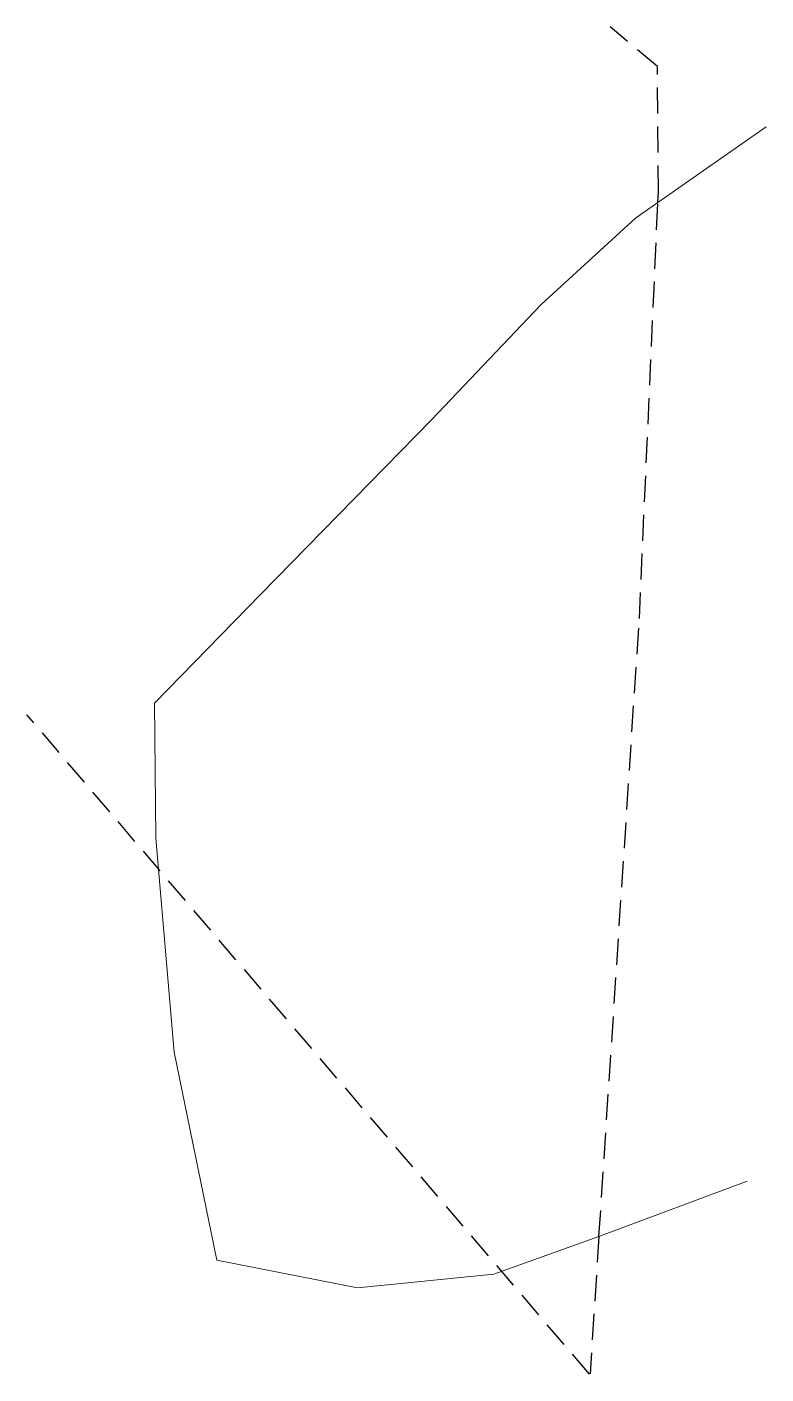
# Model space of a CAD drawing. Header units: metres. Extents: x 549348 to 549433, y 1834931 to 1835087.
import ezdxf

# ---------------------------------------------------------------- set-up
doc = ezdxf.new("R2010")
doc.units = ezdxf.units.M
doc.linetypes.add('MEDIUM_DASHED', pattern=[4.5, 3, -1.5])
for name, color, linetype, lineweight in [('10', 7, 'Continuous', 13), ('55', 7, 'Continuous', 13), ('57', 7, 'MEDIUM_DASHED', 25)]:
    doc.layers.add(name, color=color, linetype=linetype, lineweight=lineweight)

msp = doc.modelspace()

# ---------------------------------------------------------------- linework, layer by layer
at = {"layer": '10'}
for p, q in [((549413.99, 1834947.35), (549431.12, 1834953.72)), ((549413.99, 1834947.35), (549431.12, 1834953.72)), ((549401.84, 1834942.97), (549413.99, 1834947.35))]:
    msp.add_line(p, q, dxfattribs=at)
for points in [[(549433.31, 1835075.74), (549420.8, 1835066.97), (549418.23, 1835065.17)], [(549418.23, 1835065.17), (549407.31, 1835055.17), (549394.62, 1835041.84), (549374.88, 1835021.65), (549362.57, 1835009.06), (549362.75, 1834993.43), (549364.84, 1834968.68), (549369.79, 1834944.59), (549386.05, 1834941.39), (549401.84, 1834942.97)]]:
    msp.add_lwpolyline(points, dxfattribs=at)
at = {"layer": '55'}
msp.add_line((549413.99, 1834947.35), (549431.12, 1834953.72), dxfattribs=at)
at = {"layer": '57'}
for p, q in [((549412.88, 1834931.42), (549347.83, 1835007.7)), ((549413.99, 1834947.35), (549412.95, 1834931.44))]:
    msp.add_line(p, q, dxfattribs=at)
for points in [[(549420.86, 1835068.26), (549420.75, 1835082.71), (549415.3, 1835087.28)], [(549413.99, 1834947.35), (549418.66, 1835018.85), (549420.8, 1835066.97), (549420.86, 1835068.26)]]:
    msp.add_lwpolyline(points, dxfattribs=at)

doc.saveas('drawing.dxf')
